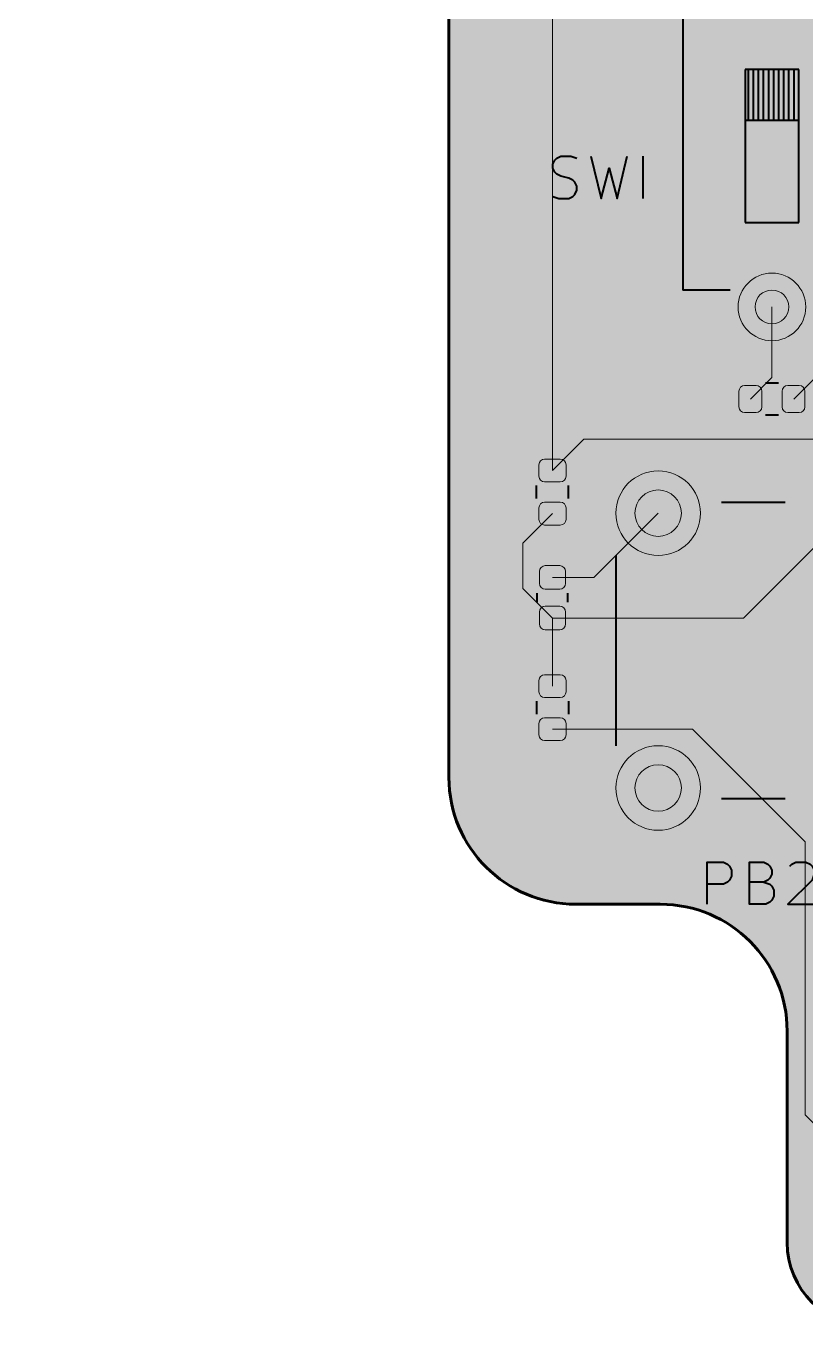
# Model space of a CAD drawing. Header units: millimetres. Extents: x 0 to 100, y -70 to 0.
# Drawn here: x 0 to 18.45, y -70 to -39.22 of the extents above; entities that cross this region are included whole.
import ezdxf

# ---------------------------------------------------------------- set-up
doc = ezdxf.new("R2010")
doc.units = ezdxf.units.MM
for name, color, linetype, lineweight, true_color in [('application board F.Cu', 8, 'Continuous', 18, 0x777779), ('application board F.Silkscreen', 18, 'Continuous', 40, 0x000000), ('application board pcb edge', 18, 'Continuous', 60, 0x000000), ('pcb board fill', 7, 'Continuous', 13, 0xefefef)]:
    doc.layers.add(name, color=color, linetype=linetype, lineweight=lineweight, true_color=true_color)

msp = doc.modelspace()

# ---------------------------------------------------------------- hatches: boundary and pattern name
at = {"layer": 'pcb board fill', "transparency": 33554687}
h = msp.add_hatch(color=256, dxfattribs=at)
edge = h.paths.add_edge_path(flags=0)
edge.add_line((100, -67.01), (100, -35.01))
edge.add_line((100, -35.01), (100, -3))
edge.add_arc((97, -3), 3, 0, 90)
edge.add_line((97, 0), (50, 0))
edge.add_line((50, 0), (3, 0))
edge.add_arc((3, -3), 3, 90, 180)
edge.add_line((0, -3), (0, -32))
edge.add_arc((3, -32), 3, 180, 270)
edge.add_line((3, -35), (7, -35))
edge.add_arc((7, -38), 3, 0, 90, ccw=False)
edge.add_line((10, -38), (10, -57))
edge.add_arc((13, -57), 3, 180, 270)
edge.add_line((13, -60), (15, -60))
edge.add_arc((15, -63), 3, 0, 90, ccw=False)
edge.add_line((18, -63), (18, -68))
edge.add_arc((20, -68), 2, 180, 270)
edge.add_line((20, -70), (50, -70))
edge.add_line((50, -70), (97, -70.000025))
edge.add_arc((96.9974, -66.9974), 3.002626, 270.0496133, 359.7595675)

# ---------------------------------------------------------------- linework, layer by layer
at = {"layer": 'application board F.Cu', "flags": 128}
for points in [[(12.45, -32.75), (12.45, -49.74)], [(17.64, -47.54), (17.64, -45.87)], [(18.16, -48.05), (18.9, -47.31)], [(17.13, -48.05), (17.64, -47.54)], [(17.4, -48.235), (17.389724, -48.286662), (17.360459, -48.330459), (17.316662, -48.359724), (17.265, -48.37), (16.995, -48.37), (16.943338, -48.359724), (16.899541, -48.330459), (16.870276, -48.286662), (16.86, -48.235), (16.86, -47.865), (16.870276, -47.813338), (16.899541, -47.769541), (16.943338, -47.740276), (16.995, -47.73), (17.265, -47.73), (17.316662, -47.740276), (17.360459, -47.769541), (17.389724, -47.813338), (17.4, -47.865), (17.4, -48.235)], [(18.42, -48.235), (18.409724, -48.286662), (18.380459, -48.330459), (18.336662, -48.359724), (18.285, -48.37), (18.015, -48.37), (17.963338, -48.359724), (17.919541, -48.330459), (17.890276, -48.286662), (17.88, -48.235), (17.88, -47.865), (17.890276, -47.813338), (17.919541, -47.769541), (17.963338, -47.740276), (18.015, -47.73), (18.285, -47.73), (18.336662, -47.740276), (18.380459, -47.769541), (18.409724, -47.813338), (18.42, -47.865), (18.42, -48.235)], [(12.45, -49.74), (13.19, -49)], [(13.19, -49), (21.31, -49)], [(12.265, -50.01), (12.213338, -49.999724), (12.169541, -49.970459), (12.140276, -49.926662), (12.13, -49.875), (12.13, -49.605), (12.140276, -49.553338), (12.169541, -49.509541), (12.213338, -49.480276), (12.265, -49.47), (12.635, -49.47), (12.686662, -49.480276), (12.730459, -49.509541), (12.759724, -49.553338), (12.77, -49.605), (12.77, -49.875), (12.759724, -49.926662), (12.730459, -49.970459), (12.686662, -49.999724), (12.635, -50.01), (12.265, -50.01)], [(12.45, -50.76), (11.75, -51.46)], [(12.265, -51.03), (12.213338, -51.019724), (12.169541, -50.990459), (12.140276, -50.946662), (12.13, -50.895), (12.13, -50.625), (12.140276, -50.573338), (12.169541, -50.529541), (12.213338, -50.500276), (12.265, -50.49), (12.635, -50.49), (12.686662, -50.500276), (12.730459, -50.529541), (12.759724, -50.573338), (12.77, -50.625), (12.77, -50.895), (12.759724, -50.946662), (12.730459, -50.990459), (12.686662, -51.019724), (12.635, -51.03), (12.265, -51.03)], [(13.43, -52.27), (14.95, -50.75)], [(16.97, -53.23), (19.45, -50.75)], [(11.75, -51.46), (11.75, -52.53)], [(12.28, -52.55), (12.226424, -52.539343), (12.181005, -52.508995), (12.150657, -52.463576), (12.14, -52.41), (12.14, -52.13), (12.150657, -52.076424), (12.181005, -52.031005), (12.226424, -52.000657), (12.28, -51.99), (12.62, -51.99), (12.673576, -52.000657), (12.718995, -52.031005), (12.749343, -52.076424), (12.76, -52.13), (12.76, -52.41), (12.749343, -52.463576), (12.718995, -52.508995), (12.673576, -52.539343), (12.62, -52.55), (12.28, -52.55)], [(12.45, -52.27), (13.43, -52.27)], [(11.75, -52.53), (12.45, -53.23)], [(12.28, -53.51), (12.226424, -53.499343), (12.181005, -53.468995), (12.150657, -53.423576), (12.14, -53.37), (12.14, -53.09), (12.150657, -53.036424), (12.181005, -52.991005), (12.226424, -52.960657), (12.28, -52.95), (12.62, -52.95), (12.673576, -52.960657), (12.718995, -52.991005), (12.749343, -53.036424), (12.76, -53.09), (12.76, -53.37), (12.749343, -53.423576), (12.718995, -53.468995), (12.673576, -53.499343), (12.62, -53.51), (12.28, -53.51)], [(12.45, -53.23), (12.45, -54.84)], [(12.45, -53.23), (16.97, -53.23)], [(12.635, -54.57), (12.686662, -54.580276), (12.730459, -54.609541), (12.759724, -54.653338), (12.77, -54.705), (12.77, -54.975), (12.759724, -55.026662), (12.730459, -55.070459), (12.686662, -55.099724), (12.635, -55.11), (12.265, -55.11), (12.213338, -55.099724), (12.169541, -55.070459), (12.140276, -55.026662), (12.13, -54.975), (12.13, -54.705), (12.140276, -54.653338), (12.169541, -54.609541), (12.213338, -54.580276), (12.265, -54.57), (12.635, -54.57)], [(12.635, -55.59), (12.686662, -55.600276), (12.730459, -55.629541), (12.759724, -55.673338), (12.77, -55.725), (12.77, -55.995), (12.759724, -56.046662), (12.730459, -56.090459), (12.686662, -56.119724), (12.635, -56.13), (12.265, -56.13), (12.213338, -56.119724), (12.169541, -56.090459), (12.140276, -56.046662), (12.13, -55.995), (12.13, -55.725), (12.140276, -55.673338), (12.169541, -55.629541), (12.213338, -55.600276), (12.265, -55.59), (12.635, -55.59)], [(12.45, -55.86), (15.76, -55.86)], [(15.76, -55.86), (18.423, -58.523)], [(18.423, -58.523), (18.423, -64.985448)], [(18.423, -64.985448), (19.164552, -65.727)]]:
    msp.add_lwpolyline(points, dxfattribs=at)
at = {"layer": 'application board F.Cu'}
for centre, radius in [((17.64, -45.87), 0.8), ((17.64, -45.87), 0.4), ((14.95, -50.75), 1), ((14.95, -50.75), 0.55), ((14.95, -57.25), 1), ((14.95, -57.25), 0.55)]:
    msp.add_circle(centre, radius, dxfattribs=at)
at = {"layer": 'application board F.Silkscreen', "flags": 128}
for points in [[(15.529, -38.65), (15.529, -45.471)], [(17.005, -40.25), (17.005, -43.87)], [(18.275, -40.25), (17.005, -40.25)], [(17.075, -40.25), (17.075, -41.456667)], [(17.195, -40.25), (17.195, -41.456667)], [(17.315, -40.25), (17.315, -41.456667)], [(17.435, -40.25), (17.435, -41.456667)], [(17.555, -40.25), (17.555, -41.456667)], [(17.675, -40.25), (17.675, -41.456667)], [(17.795, -40.25), (17.795, -41.456667)], [(17.915, -40.25), (17.915, -41.456667)], [(18.035, -40.25), (18.035, -41.456667)], [(18.155, -40.25), (18.155, -41.456667)], [(18.275, -43.87), (18.275, -40.25)], [(18.275, -41.456667), (17.005, -41.456667)], [(12.454761, -43.254761), (12.597619, -43.30238), (12.835714, -43.30238), (12.930952, -43.254761), (12.978571, -43.207142), (13.02619, -43.111904), (13.02619, -43.016666), (12.978571, -42.921428), (12.930952, -42.873809), (12.835714, -42.82619), (12.645238, -42.778571), (12.55, -42.730952), (12.50238, -42.683333), (12.454761, -42.588095), (12.454761, -42.492857), (12.50238, -42.397619), (12.55, -42.35), (12.645238, -42.30238), (12.883333, -42.30238), (13.02619, -42.35)], [(13.359523, -42.30238), (13.597619, -43.30238), (13.788095, -42.588095), (13.978571, -43.30238), (14.216666, -42.30238)], [(14.597619, -43.30238), (14.597619, -42.30238)], [(17.005, -43.87), (18.275, -43.87)], [(16.649, -45.471), (15.529, -45.471)], [(17.793641, -47.67), (17.486359, -47.67)], [(17.793641, -48.43), (17.486359, -48.43)], [(12.07, -50.403641), (12.07, -50.096359)], [(12.83, -50.403641), (12.83, -50.096359)], [(17.95, -50.5), (16.45, -50.5)], [(13.95, -51.75), (13.95, -56.25)], [(12.09, -52.857836), (12.09, -52.642164)], [(12.81, -52.857836), (12.81, -52.642164)], [(12.07, -55.196359), (12.07, -55.503641)], [(12.83, -55.196359), (12.83, -55.503641)], [(16.45, -57.5), (17.95, -57.5)], [(16.111904, -60.00238), (16.111904, -59.00238), (16.492857, -59.00238), (16.588095, -59.05), (16.635714, -59.097619), (16.683333, -59.192857), (16.683333, -59.335714), (16.635714, -59.430952), (16.588095, -59.478571), (16.492857, -59.52619), (16.111904, -59.52619)], [(17.445238, -59.478571), (17.588095, -59.52619), (17.635714, -59.573809), (17.683333, -59.669047), (17.683333, -59.811904), (17.635714, -59.907142), (17.588095, -59.954761), (17.492857, -60.00238), (17.111904, -60.00238), (17.111904, -59.00238), (17.445238, -59.00238), (17.540476, -59.05), (17.588095, -59.097619), (17.635714, -59.192857), (17.635714, -59.288095), (17.588095, -59.383333), (17.540476, -59.430952), (17.445238, -59.478571), (17.111904, -59.478571)], [(18.064285, -59.097619), (18.111904, -59.05), (18.207142, -59.00238), (18.445238, -59.00238), (18.540476, -59.05), (18.588095, -59.097619), (18.635714, -59.192857), (18.635714, -59.288095), (18.588095, -59.430952), (18.016666, -60.00238), (18.635714, -60.00238)]]:
    msp.add_lwpolyline(points, dxfattribs=at)
at = {"layer": 'application board pcb edge', "color": 18, "true_color": 0x000000, "flags": 128}
for points in [[(10, -57), (10, -38)], [(15, -60), (13, -60)], [(18, -68), (18, -63)]]:
    msp.add_lwpolyline(points, dxfattribs=at)
for points in [[(10, -57, 0.414213562), (13, -60)], [(18, -63, 0.414213562), (15, -60)], [(18, -68, 0.414213562), (20, -70)]]:
    msp.add_lwpolyline(points, format="xyb", dxfattribs=at)

doc.saveas('drawing.dxf')
